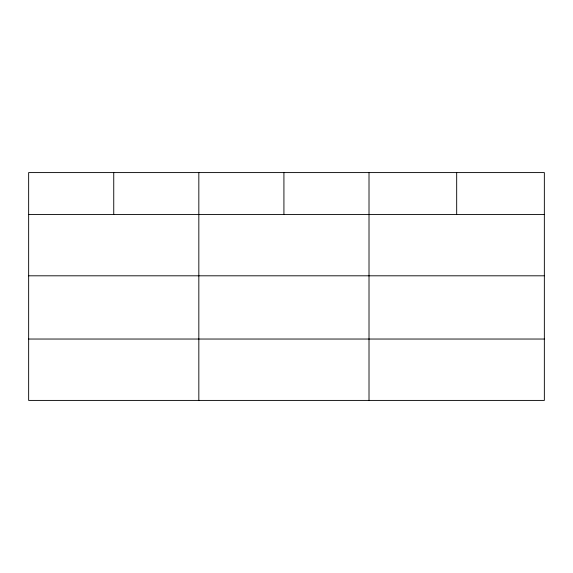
<?xml version="1.0" encoding="UTF-8"?>
<svg xmlns="http://www.w3.org/2000/svg" width="573" height="573" viewBox="0 0 573 573"><rect width="100%" height="100%" fill="white"/><g stroke="black" fill="none" stroke-linecap="round" stroke-linejoin="round"><path stroke-width="0.86" d="M544.35 275.806L544.35 172.588L28.65 172.588L28.65 400.412L544.35 400.412L544.35 275.806L28.65 275.806M28.65 214.438L544.35 214.438M28.65 339.037L544.35 339.037M456.681 172.588L456.681 214.438M369.012 172.588L369.012 400.412M283.921 172.588L283.921 214.438M198.831 172.588L198.831 400.412M113.741 172.588L113.741 214.438"/></g></svg>
